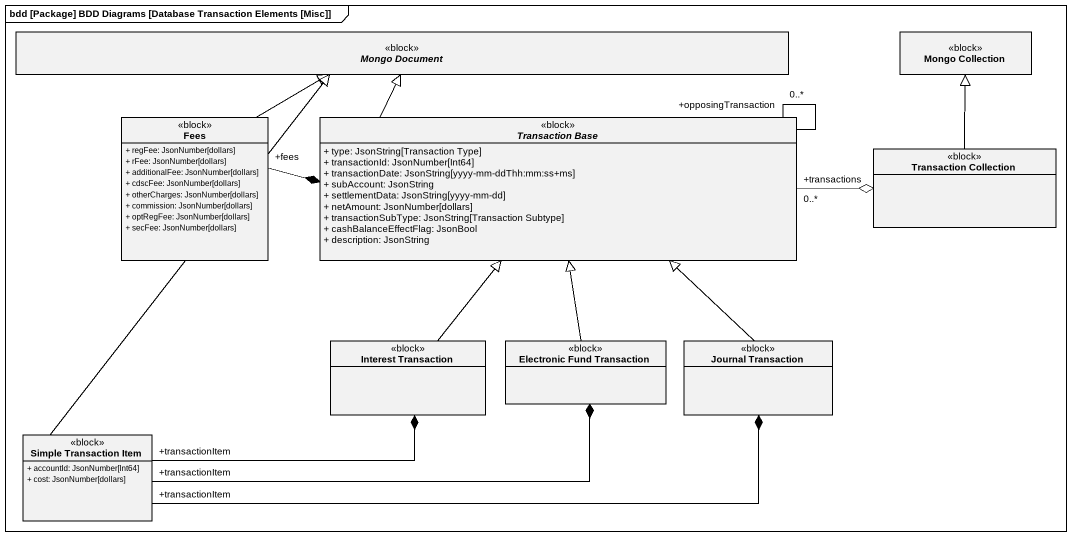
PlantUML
@startuml
mainframe bdd [Package] BDD Diagrams [Database Transaction Elements [Misc]]
hide circle
hide empty members
skinparam classAttributeIconSize 0
abstract class "Mongo Document" as Mongo_Document <<block>>
class "Mongo Collection" as Mongo_Collection <<block>>
class Fees <<block>> {
  + regFee: JsonNumber[dollars]
  + rFee: JsonNumber[dollars]
  + additionalFee: JsonNumber[dollars]
  + cdscFee: JsonNumber[dollars]
  + otherCharges: JsonNumber[dollars]
  + commission: JsonNumber[dollars]
  + optRegFee: JsonNumber[dollars]
  + secFee: JsonNumber[dollars]
}
abstract class "Transaction Base" as Transaction_Base <<block>> {
  + type: JsonString[Transaction Type]
  + transactionId: JsonNumber[Int64]
  + transactionDate: JsonString[yyyy-mm-ddThh:mm:ss+ms]
  + subAccount: JsonString
  + settlementData: JsonString[yyyy-mm-dd]
  + netAmount: JsonNumber[dollars]
  + transactionSubType: JsonString[Transaction Subtype]
  + cashBalanceEffectFlag: JsonBool
  + description: JsonString
}
class "Transaction Collection" as Transaction_Collection <<block>>
class "Interest Transaction" as Interest_Transaction <<block>>
class "Electronic Fund Transaction" as Electronic_Fund_Transaction <<block>>
class "Journal Transaction" as Journal_Transaction <<block>>
class "Simple Transaction Item" as Simple_Transaction_Item <<block>> {
  + accountId: JsonNumber[Int64]
  + cost: JsonNumber[dollars]
}
Fees -up-|> Mongo_Document
Fees "+fees" -right-* Transaction_Base
Transaction_Base -up-|> Mongo_Document
Transaction_Base -- "+opposingTransaction\n0..*" Transaction_Base
Transaction_Base "+transactions\n0..*" -right-o Transaction_Collection
Transaction_Collection -up-|> Mongo_Collection
Interest_Transaction -up-|> Transaction_Base
Electronic_Fund_Transaction -up-|> Transaction_Base
Journal_Transaction -up-|> Transaction_Base
Simple_Transaction_Item -up-|> Mongo_Document
Simple_Transaction_Item "+transactionItem" -right-* Interest_Transaction
Simple_Transaction_Item "+transactionItem" -right-* Electronic_Fund_Transaction
Simple_Transaction_Item "+transactionItem" -right-* Journal_Transaction
@enduml
